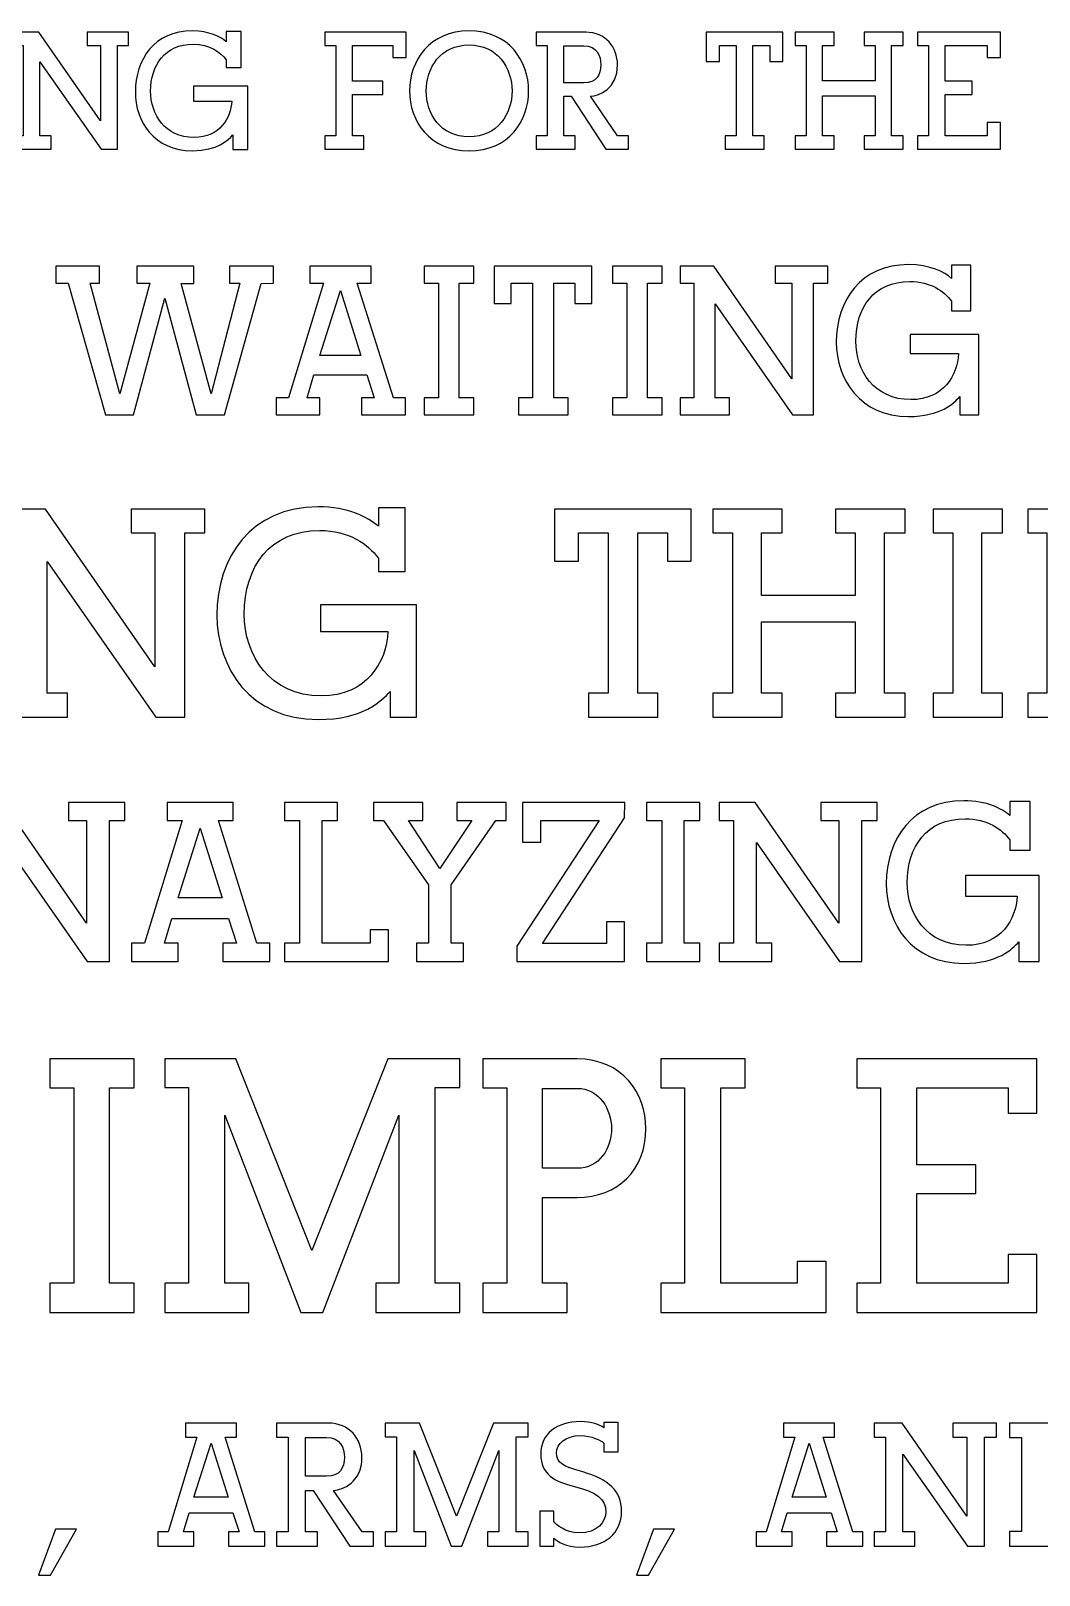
# Model space of a CAD drawing. Extents: x 11 to 200, y 17 to 278.
# Drawn here: x 72.2 to 112.2, y 150.7 to 212 of the extents above; entities that cross this region are included whole.
import ezdxf

# ---------------------------------------------------------------- set-up
doc = ezdxf.new("R2010")
doc.units = 0
doc.layers.add('Ebene_1', color=7, linetype='CONTINUOUS')

msp = doc.modelspace()

# ---------------------------------------------------------------- linework, layer by layer
at = {"layer": 'Ebene_1', "color": 7}
for points in [[(72.990829, 207.839805), (72.533241, 207.839805), (72.533241, 210.780949), (74.967055, 207.306405), (75.615214, 207.306405), (75.615214, 211.425015), (76.064123, 211.425015), (76.064123, 211.951712), (74.419579, 211.951712), (74.419579, 211.425015), (74.948076, 211.425015), (74.948076, 208.432119), (72.501174, 211.951712), (71.450249, 211.951712), (71.450249, 211.425015), (71.8733, 211.425015), (71.8733, 207.839805), (71.450249, 207.839805), (71.450249, 207.306405), (72.990829, 207.306405), (72.990829, 207.839805), (72.990829, 207.839805)], [(79.937659, 210.860218), (79.937659, 210.55944), (80.534559, 210.55944), (80.534559, 211.98819), (79.937659, 211.98819), (79.937659, 211.57872)], [(83.850599, 207.306405), (85.394778, 207.306405), (85.394778, 207.839805), (84.946045, 207.839805), (84.946045, 209.482197), (86.156073, 209.482197), (86.156073, 210.008895), (84.946045, 210.008895), (84.946045, 211.425015), (86.547162, 211.425015), (86.547162, 210.955644), (87.080738, 210.955644), (87.080738, 211.951712), (83.850599, 211.951712), (83.850599, 211.425015), (84.285257, 211.425015), (84.285257, 207.839805), (83.850599, 207.839805), (83.850599, 207.306405), (83.850599, 207.306405)], [(94.203181, 211.951712), (92.243818, 211.951712), (92.243818, 211.425015), (92.679816, 211.425015), (92.679816, 207.839805), (92.243818, 207.839805), (92.243818, 207.306405), (93.791454, 207.306405), (93.791454, 207.839805), (93.333866, 207.839805), (93.333866, 209.410654), (93.333866, 209.410654)], [(101.29031, 207.839805), (100.837943, 207.839805), (100.837943, 211.425015), (101.507868, 211.425015), (101.507868, 210.794037), (102.033718, 210.794037), (102.033718, 211.951712), (98.979439, 211.951712), (98.979439, 210.794037), (99.512663, 210.794037), (99.512663, 211.425015), (100.177508, 211.425015), (100.177508, 207.839805), (99.741051, 207.839805), (99.741051, 207.306405), (101.29031, 207.306405), (101.29031, 207.839805), (101.29031, 207.839805)], [(106.345545, 207.839805), (106.345545, 211.425015), (106.807366, 211.425015), (106.807366, 211.951712), (105.261212, 211.951712), (105.261212, 211.425015), (105.697386, 211.425015), (105.697386, 210.018878), (103.604603, 210.018878), (103.604603, 211.425015), (104.06152, 211.425015), (104.06152, 211.951712), (102.521257, 211.951712), (102.521257, 211.425015), (102.957749, 211.425015), (102.957749, 207.839805), (102.521257, 207.839805), (102.521257, 207.306405), (104.06152, 207.306405), (104.06152, 207.839805), (103.604603, 207.839805), (103.604603, 209.432103), (105.697386, 209.432103), (105.697386, 207.839805), (105.261212, 207.839805), (105.261212, 207.306405), (106.807366, 207.306405), (106.807366, 207.839805), (106.345545, 207.839805), (106.345545, 207.839805)], [(107.371528, 207.306405), (110.666473, 207.306405), (110.666473, 208.365656), (110.139141, 208.365656), (110.139141, 207.839805), (108.466939, 207.839805), (108.466939, 209.482197), (109.547144, 209.482197), (109.547144, 210.008895), (108.466939, 210.008895), (108.466939, 211.425015), (110.139141, 211.425015), (110.139141, 210.955644), (110.666473, 210.955644), (110.666473, 211.951712), (107.371528, 211.951712), (107.371528, 211.425015), (107.807209, 211.425015), (107.807209, 207.839805), (107.371528, 207.839805), (107.371528, 207.306405), (107.371528, 207.306405)], [(94.13065, 209.943207), (93.333866, 209.943207), (93.333866, 211.412562), (94.13065, 211.412562)], [(80.198256, 207.875647), (80.198256, 207.302489), (80.787641, 207.302489), (80.787641, 209.814373), (78.63986, 209.814373), (78.63986, 209.221389), (80.15377, 209.221389)], [(93.333866, 209.410654), (93.621027, 209.410654), (95.006738, 207.306405), (95.907979, 207.306405), (95.907979, 207.839805), (95.471346, 207.839805), (94.399819, 209.410654)], [(76.89876, 201.991385), (75.717519, 197.597714), (74.536807, 201.991385), (74.907965, 201.991385), (74.907965, 202.659793), (73.173568, 202.659793), (73.173568, 201.991385), (73.661248, 201.991385), (75.139951, 196.763253), (76.254165, 196.763253), (77.501693, 201.396425), (78.748233, 196.763253), (79.862799, 196.763253), (81.324816, 201.983341), (81.812673, 201.991385), (81.812673, 202.659793), (80.069774, 202.659793), (80.069774, 201.991385), (80.482806, 201.991385), (79.335185, 197.597714), (78.145442, 201.983341), (78.649032, 201.983341), (78.649032, 202.659793), (76.386633, 202.659793), (76.386633, 201.991385), (76.89876, 201.991385), (76.89876, 201.991385)], [(86.568964, 197.44101), (85.139543, 201.991385), (85.693581, 201.991385), (85.693581, 202.659793), (83.248619, 202.659793), (83.248619, 201.991385), (83.794155, 201.991385), (82.406821, 197.44101), (81.919247, 197.44101), (81.919247, 196.763253), (83.65382, 196.763253), (83.65382, 197.44101), (83.149912, 197.44101), (83.413825, 198.35735), (85.520014, 198.35735), (85.809292, 197.44101), (85.305561, 197.44101), (85.305561, 196.763253), (87.048142, 196.763253), (87.048142, 197.44101), (86.568964, 197.44101), (86.568964, 197.44101)], [(89.186645, 197.44101), (89.186645, 201.991385), (89.764848, 201.991385), (89.764848, 202.659793), (87.798288, 202.659793), (87.798288, 201.991385), (88.360334, 201.991385), (88.360334, 197.44101), (87.798288, 197.44101), (87.798288, 196.763253), (89.764848, 196.763253), (89.764848, 197.44101), (89.186645, 197.44101), (89.186645, 197.44101)], [(93.50528, 197.44101), (92.936532, 197.44101), (92.936532, 201.991385), (93.778366, 201.991385), (93.778366, 201.189803), (94.447761, 201.189803), (94.447761, 202.659793), (90.573626, 202.659793), (90.573626, 201.189803), (91.251418, 201.189803), (91.251418, 201.991385), (92.093887, 201.991385), (92.093887, 197.44101), (91.540026, 197.44101), (91.540026, 196.763253), (93.50528, 196.763253), (93.50528, 197.44101), (93.50528, 197.44101)], [(96.660384, 197.44101), (96.660384, 201.991385), (97.238163, 201.991385), (97.238163, 202.659793), (95.272768, 202.659793), (95.272768, 201.991385), (95.835448, 201.991385), (95.835448, 197.44101), (95.272768, 197.44101), (95.272768, 196.763253), (97.238163, 196.763253), (97.238163, 197.44101), (96.660384, 197.44101), (96.660384, 197.44101)], [(99.914935, 197.44101), (99.336521, 197.44101), (99.336521, 201.172975), (102.417329, 196.763253), (103.243746, 196.763253), (103.243746, 201.991385), (103.812495, 201.991385), (103.812495, 202.659793), (101.723168, 202.659793), (101.723168, 201.991385), (102.391788, 201.991385), (102.391788, 198.19218), (99.295563, 202.659793), (97.957195, 202.659793), (97.957195, 201.991385), (98.494052, 201.991385), (98.494052, 197.44101), (97.957195, 197.44101), (97.957195, 196.763253), (99.914935, 196.763253), (99.914935, 197.44101), (99.914935, 197.44101)], [(108.726089, 201.272494), (108.726089, 200.893011), (109.486255, 200.893011), (109.486255, 202.701068), (108.726089, 202.701068), (108.726089, 202.181109)], [(85.281501, 199.125347), (83.65382, 199.125347), (84.470253, 201.70193), (85.281501, 199.125347), (85.281501, 199.125347)], [(109.056325, 197.489658), (109.056325, 196.763253), (109.808094, 196.763253), (109.808094, 199.950953), (107.082745, 199.950953), (107.082745, 199.191811), (108.998363, 199.191811)], [(73.631932, 185.706704), (72.823189, 185.706704), (72.823189, 190.935153), (77.137097, 184.758437), (78.293432, 184.758437), (78.293432, 192.080516), (79.09205, 192.080516), (79.09205, 193.017282), (76.165441, 193.017282), (76.165441, 192.080516), (77.102384, 192.080516), (77.102384, 186.759075), (72.764416, 193.017282), (70.891343, 193.017282), (70.891343, 192.080516), (71.643289, 192.080516), (71.643289, 185.706704), (70.891343, 185.706704), (70.891343, 184.758437), (73.631932, 184.758437), (73.631932, 185.706704), (73.631932, 185.706704)], [(85.97418, 191.074147), (85.97418, 190.542088), (87.037347, 190.542088), (87.037347, 193.074891), (85.97418, 193.074891), (85.97418, 192.346193)], [(97.069183, 185.706704), (96.271587, 185.706704), (96.271587, 192.080516), (97.451311, 192.080516), (97.451311, 190.957872), (98.388254, 190.957872), (98.388254, 193.017282), (92.963696, 193.017282), (92.963696, 190.957872), (93.911786, 190.957872), (93.911786, 192.080516), (95.091369, 192.080516), (95.091369, 185.706704), (94.316493, 185.706704), (94.316493, 184.758437), (97.069183, 184.758437), (97.069183, 185.706704), (97.069183, 185.706704)], [(106.056726, 185.706704), (106.056726, 192.080516), (106.878239, 192.080516), (106.878239, 193.017282), (104.125056, 193.017282), (104.125056, 192.080516), (104.90025, 192.080516), (104.90025, 189.593645), (101.186805, 189.593645), (101.186805, 192.080516), (101.996888, 192.080516), (101.996888, 193.017282), (99.255135, 193.017282), (99.255135, 192.080516), (100.030681, 192.080516), (100.030681, 185.706704), (99.255135, 185.706704), (99.255135, 184.758437), (101.996888, 184.758437), (101.996888, 185.706704), (101.186805, 185.706704), (101.186805, 188.540462), (104.90025, 188.540462), (104.90025, 185.706704), (104.125056, 185.706704), (104.125056, 184.758437), (106.878239, 184.758437), (106.878239, 185.706704), (106.056726, 185.706704), (106.056726, 185.706704)], [(109.931566, 185.706704), (109.931566, 192.080516), (110.741473, 192.080516), (110.741473, 193.017282), (107.98889, 193.017282), (107.98889, 192.080516), (108.77509, 192.080516), (108.77509, 185.706704), (107.98889, 185.706704), (107.98889, 184.758437), (110.741473, 184.758437), (110.741473, 185.706704), (109.931566, 185.706704), (109.931566, 185.706704)], [(114.488432, 185.706704), (113.680006, 185.706704), (113.680006, 190.934976), (117.993773, 184.758437), (119.149932, 184.758437), (119.149932, 192.080516), (119.949326, 192.080516), (119.949326, 193.017282), (117.022258, 193.017282), (117.022258, 192.080516), (117.959201, 192.080516), (117.959201, 186.759075), (113.62141, 193.017282), (111.747172, 193.017282), (111.747172, 192.080516), (112.500282, 192.080516), (112.500282, 185.706704), (111.747172, 185.706704), (111.747172, 184.758437), (114.488432, 184.758437), (114.488432, 185.706704), (114.488432, 185.706704)], [(86.43699, 185.77613), (86.43699, 184.758437), (87.488867, 184.758437), (87.488867, 189.223299), (83.671988, 189.223299), (83.671988, 188.15918), (86.356098, 188.15918)], [(71.740197, 175.780278), (71.121707, 175.780278), (71.121707, 179.779684), (74.421872, 175.054544), (75.306745, 175.054544), (75.306745, 180.655914), (75.916768, 180.655914), (75.916768, 181.372476), (73.678605, 181.372476), (73.678605, 180.655914), (74.394885, 180.655914), (74.394885, 176.58574), (71.076975, 181.372476), (69.643497, 181.372476), (69.643497, 180.655914), (70.219125, 180.655914), (70.219125, 175.780278), (69.643497, 175.780278), (69.643497, 175.054544), (71.740197, 175.054544), (71.740197, 175.780278), (71.740197, 175.780278)], [(81.156471, 175.780278), (79.625274, 180.655914), (80.217905, 180.655914), (80.217905, 181.372476), (77.598813, 181.372476), (77.598813, 180.655914), (78.183401, 180.655914), (76.696407, 175.780278), (76.17479, 175.780278), (76.17479, 175.054544), (78.0328, 175.054544), (78.0328, 175.780278), (77.492697, 175.780278), (77.77626, 176.762094), (80.032274, 176.762094), (80.341836, 175.780278), (79.802051, 175.780278), (79.802051, 175.054544), (81.669092, 175.054544), (81.669092, 175.780278), (81.156471, 175.780278), (81.156471, 175.780278)], [(85.651142, 175.780278), (83.749105, 175.780278), (83.749105, 180.655914), (84.350768, 180.655914), (84.350768, 181.372476), (82.253574, 181.372476), (82.253574, 180.655914), (82.845888, 180.655914), (82.845888, 175.780278), (82.253574, 175.780278), (82.253574, 175.054544), (86.37677, 175.054544), (86.37677, 176.320522), (85.651142, 176.320522), (85.651142, 175.780278), (85.651142, 175.780278)], [(87.960531, 175.780278), (87.492501, 175.780278), (87.492501, 175.054544), (89.359013, 175.054544), (89.359013, 175.780278), (88.863924, 175.780278), (88.863924, 178.107976), (90.642348, 180.655914), (91.048889, 180.655914), (91.048889, 181.372476), (89.093618, 181.372476), (89.093618, 180.655914), (89.686249, 180.655914), (88.412721, 178.753172), (87.173237, 180.655914), (87.739833, 180.655914), (87.739833, 181.372476), (85.775108, 181.372476), (85.775108, 180.655914), (86.182919, 180.655914), (87.960531, 178.107976), (87.960531, 175.780278), (87.960531, 175.780278)], [(92.491397, 175.771423), (95.747536, 180.761994), (95.755544, 181.372476), (91.695072, 181.372476), (91.695072, 179.797359), (92.420665, 179.797359), (92.420665, 180.655914), (94.738909, 180.655914), (91.465202, 175.665343), (91.465202, 175.054544), (95.747536, 175.054544), (95.747536, 176.629449), (95.030938, 176.629449), (95.030938, 175.771423), (92.491397, 175.771423), (92.491397, 175.771423)], [(98.109948, 175.780278), (98.109948, 180.655914), (98.728614, 180.655914), (98.728614, 181.372476), (96.623095, 181.372476), (96.623095, 180.655914), (97.224581, 180.655914), (97.224581, 175.780278), (96.623095, 175.780278), (96.623095, 175.054544), (98.728614, 175.054544), (98.728614, 175.780278), (98.109948, 175.780278), (98.109948, 175.780278)], [(101.596133, 175.780278), (100.976761, 175.780278), (100.976761, 179.779684), (104.276644, 175.054544), (105.161552, 175.054544), (105.161552, 180.655914), (105.772528, 180.655914), (105.772528, 181.372476), (103.533236, 181.372476), (103.533236, 180.655914), (104.250609, 180.655914), (104.250609, 176.58574), (100.931746, 181.372476), (99.498904, 181.372476), (99.498904, 180.655914), (100.073403, 180.655914), (100.073403, 175.780278), (99.498904, 175.780278), (99.498904, 175.054544), (101.596133, 175.054544), (101.596133, 175.780278), (101.596133, 175.780278)], [(111.03696, 179.885941), (111.03696, 179.4788), (111.851312, 179.4788), (111.851312, 181.41682), (111.03696, 181.41682), (111.03696, 180.859714)], [(79.775205, 177.585548), (78.0328, 177.585548), (78.908324, 180.345963), (79.775205, 177.585548), (79.775205, 177.585548)], [(111.390443, 175.833159), (111.390443, 175.054544), (112.195765, 175.054544), (112.195765, 178.470597), (109.276564, 178.470597), (109.276564, 177.65628), (111.328884, 177.65628)], [(75.297114, 162.281907), (75.297114, 170.047604), (76.283163, 170.047604), (76.283163, 171.189475), (72.92927, 171.189475), (72.92927, 170.047604), (73.887837, 170.047604), (73.887837, 162.281907), (72.92927, 162.281907), (72.92927, 161.126065), (76.283163, 161.126065), (76.283163, 162.281907), (75.297114, 162.281907), (75.297114, 162.281907)], [(88.222645, 162.281907), (88.222645, 170.061821), (89.208376, 170.061821), (89.208376, 171.189475), (86.347137, 171.189475), (83.33064, 163.578012), (80.31499, 171.189475), (77.49499, 171.189475), (77.49499, 170.061821), (78.440293, 170.061821), (78.440293, 162.281907), (77.49499, 162.281907), (77.49499, 161.126065), (80.836113, 161.126065), (80.836113, 162.281907), (79.877545, 162.281907), (79.877545, 168.962459), (82.893548, 161.126065), (83.767943, 161.126065), (86.783594, 168.962459), (86.783594, 162.281907), (85.868065, 162.281907), (85.868065, 161.126065), (89.208376, 161.126065), (89.208376, 162.281907), (88.222645, 162.281907), (88.222645, 162.281907)], [(93.859222, 171.189475), (90.125034, 171.189475), (90.125034, 170.047604), (91.068856, 170.047604), (91.068856, 162.281907), (90.125034, 162.281907), (90.125034, 161.126065), (93.464676, 161.126065), (93.464676, 162.281907), (92.492208, 162.281907), (92.492208, 165.692739), (93.859222, 165.692739)], [(102.598904, 162.281907), (99.568825, 162.281907), (99.568825, 170.047604), (100.526722, 170.047604), (100.526722, 171.189475), (97.186446, 171.189475), (97.186446, 170.047604), (98.130268, 170.047604), (98.130268, 162.281907), (97.186446, 162.281907), (97.186446, 161.126065), (103.754392, 161.126065), (103.754392, 163.141379), (102.598904, 163.141379), (102.598904, 162.281907), (102.598904, 162.281907)], [(104.966536, 161.126065), (112.112403, 161.126065), (112.112403, 163.423319), (110.970814, 163.423319), (110.970814, 162.281907), (107.347963, 162.281907), (107.347963, 165.847432), (109.688432, 165.847432), (109.688432, 166.98955), (107.347963, 166.98955), (107.347963, 170.047604), (110.970814, 170.047604), (110.970814, 169.032874), (112.112403, 169.032874), (112.112403, 171.189475), (104.966536, 171.189475), (104.966536, 170.047604), (105.910182, 170.047604), (105.910182, 162.281907), (104.966536, 162.281907), (104.966536, 161.126065), (104.966536, 161.126065)], [(93.859222, 166.848086), (92.492208, 166.848086), (92.492208, 170.019946), (93.859222, 170.019946)], [(81.069723, 152.407515), (79.89148, 156.175288), (80.347269, 156.175288), (80.347269, 156.729643), (78.324053, 156.729643), (78.324053, 156.175288), (78.774409, 156.175288), (77.629081, 152.407515), (77.227973, 152.407515), (77.227973, 151.847128), (78.656864, 151.847128), (78.656864, 152.407515), (78.241715, 152.407515), (78.459943, 153.16567), (80.205135, 153.16567), (80.443507, 152.407515), (80.028181, 152.407515), (80.028181, 151.847128), (81.464446, 151.847128), (81.464446, 152.407515), (81.069723, 152.407515), (81.069723, 152.407515)], [(83.994709, 156.729643), (81.935298, 156.729643), (81.935298, 156.175288), (82.39338, 156.175288), (82.39338, 152.407515), (81.935298, 152.407515), (81.935298, 151.847128), (83.561498, 151.847128), (83.561498, 152.407515), (83.079991, 152.407515), (83.079991, 154.057775), (83.079991, 154.057775)], [(91.445728, 152.407515), (91.445728, 156.182167), (91.924448, 156.182167), (91.924448, 156.729643), (90.539548, 156.729643), (89.073651, 153.036483), (87.606589, 156.729643), (86.241692, 156.729643), (86.241692, 156.182167), (86.699774, 156.182167), (86.699774, 152.407515), (86.241692, 152.407515), (86.241692, 151.847128), (87.859989, 151.847128), (87.859989, 152.407515), (87.394217, 152.407515), (87.394217, 155.649085), (88.859691, 151.847128), (89.285811, 151.847128), (90.752238, 155.649085), (90.752238, 152.407515), (90.306785, 152.407515), (90.306785, 151.847128), (91.924448, 151.847128), (91.924448, 152.407515), (91.445728, 152.407515), (91.445728, 152.407515)], [(94.928139, 155.94002), (94.928139, 155.583927), (95.486233, 155.583927), (95.486233, 156.760405), (94.928139, 156.760405), (94.928139, 156.548209)], [(104.805105, 152.407515), (103.627674, 156.175288), (104.083287, 156.175288), (104.083287, 156.729643), (102.058448, 156.729643), (102.058448, 156.175288), (102.508663, 156.175288), (101.364958, 152.407515), (100.963355, 152.407515), (100.963355, 151.847128), (102.392917, 151.847128), (102.392917, 152.407515), (101.977556, 152.407515), (102.195467, 153.16567), (103.941047, 153.16567), (104.178219, 152.407515), (103.763211, 152.407515), (103.763211, 151.847128), (105.1987, 151.847128), (105.1987, 152.407515), (104.805105, 152.407515), (104.805105, 152.407515)], [(107.273139, 152.407515), (106.792796, 152.407515), (106.792796, 155.498307), (109.351811, 151.847128), (110.031085, 151.847128), (110.031085, 156.175288), (110.503913, 156.175288), (110.503913, 156.729643), (108.776078, 156.729643), (108.776078, 156.175288), (109.330398, 156.175288), (109.330398, 153.02978), (106.758577, 156.729643), (105.655123, 156.729643), (105.655123, 156.175288), (106.098812, 156.175288), (106.098812, 152.407515), (105.655123, 152.407515), (105.655123, 151.847128), (107.273139, 151.847128), (107.273139, 152.407515), (107.273139, 152.407515)], [(113.139092, 156.729643), (111.030575, 156.729643), (111.030575, 156.161353), (111.495889, 156.161353), (111.495889, 152.421239), (111.030575, 152.421239), (111.030575, 151.847128), (111.030575, 151.847128)], [(80.007861, 153.796296), (78.656864, 153.796296), (79.33582, 155.935575), (80.007861, 153.796296), (80.007861, 153.796296)], [(83.919038, 154.618339), (83.079991, 154.618339), (83.079991, 156.161353), (83.919038, 156.161353)], [(103.742574, 153.796296), (102.392917, 153.796296), (103.070709, 155.935575), (103.742574, 153.796296), (103.742574, 153.796296)], [(83.079991, 154.057775), (83.382851, 154.057775), (84.8388, 151.847128), (85.785726, 151.847128), (85.785726, 152.407515), (85.328632, 152.407515), (84.200449, 154.057775)], [(92.934239, 152.81956), (92.934239, 153.230864), (92.38955, 153.230864), (92.38955, 151.849245), (92.94193, 151.849245), (92.94193, 152.156549)], [(73.156211, 152.520792), (72.482194, 150.694885), (72.960702, 150.694885), (73.995717, 152.520792), (73.156211, 152.520792), (73.156211, 152.520792)], [(96.891912, 152.520792), (96.217577, 150.694885), (96.696085, 150.694885), (97.731135, 152.520792), (96.891912, 152.520792), (96.891912, 152.520792)], [(111.030575, 151.847128), (113.139092, 151.847128)]]:
    msp.add_lwpolyline(points, dxfattribs=at)
for points in [[(78.587649, 212.007663), (77.087496, 212.007663), (76.329483, 210.872812), (76.329483, 209.582069)], [(79.937659, 211.57872), (79.703026, 211.773736), (79.266217, 212.007663), (78.587649, 212.007663)], [(89.575759, 212.007663), (88.002123, 212.007663), (87.212677, 210.816332), (87.212677, 209.624437)], [(91.940182, 209.624437), (91.940182, 210.816332), (91.149889, 212.007663), (89.575759, 212.007663)], [(95.465278, 210.661287), (95.465278, 211.359822), (94.993791, 211.951712), (94.203181, 211.951712)], [(76.937037, 209.607786), (76.937037, 210.664391), (77.504797, 211.481142), (78.626736, 211.481142)], [(78.626736, 211.481142), (79.279481, 211.481142), (79.709729, 211.17352), (79.937659, 210.860218)], [(87.872795, 209.624437), (87.872795, 210.536685), (88.445142, 211.448263), (89.575759, 211.448263)], [(89.575759, 211.448263), (90.708176, 211.448263), (91.279711, 210.536685), (91.279711, 209.624437)], [(94.13065, 211.412562), (94.648033, 211.412562), (94.804843, 211.020626), (94.804843, 210.661287)], [(94.804843, 210.661287), (94.804843, 210.263283), (94.628701, 209.943207), (94.13065, 209.943207)], [(94.399819, 209.410654), (94.733123, 209.436195), (95.465278, 209.690125), (95.465278, 210.661287)], [(76.329483, 209.582069), (76.329483, 208.411658), (77.068023, 207.250878), (78.587649, 207.250878)], [(78.659192, 207.777399), (77.504797, 207.777399), (76.937037, 208.692081), (76.937037, 209.607786)], [(80.15377, 209.221389), (80.120327, 208.541621), (79.683694, 207.777399), (78.659192, 207.777399)], [(87.212677, 209.624437), (87.212677, 208.432966), (88.002123, 207.241565), (89.575759, 207.241565)], [(89.575759, 207.801), (88.445142, 207.801), (87.872795, 208.712542), (87.872795, 209.624437)], [(89.575759, 207.241565), (91.149889, 207.241565), (91.940182, 208.432966), (91.940182, 209.624437)], [(91.279711, 209.624437), (91.279711, 208.712542), (90.708176, 207.801), (89.575759, 207.801)], [(78.587649, 207.250878), (79.598886, 207.250878), (80.01019, 207.666909), (80.198256, 207.875647)], [(107.017586, 202.726432), (105.11682, 202.726432), (104.150561, 201.28918), (104.150561, 199.654338)], [(108.726089, 202.181109), (108.429297, 202.428653), (107.874942, 202.726432), (107.017586, 202.726432)], [(104.927272, 199.687534), (104.927272, 201.02495), (105.645493, 202.057178), (107.065882, 202.057178)], [(107.065882, 202.057178), (107.891981, 202.057178), (108.436988, 201.668522), (108.726089, 201.272494)], [(104.150561, 199.654338), (104.150561, 198.167626), (105.093572, 196.69746), (107.017586, 196.69746)], [(107.107615, 197.366045), (105.645493, 197.366045), (104.927272, 198.52238), (104.927272, 199.687534)], [(108.998363, 199.191811), (108.9573, 198.332303), (108.404426, 197.366045), (107.107615, 197.366045)], [(107.017586, 196.69746), (108.296512, 196.69746), (108.817635, 197.226274), (109.056325, 197.489658)], [(83.579842, 193.109781), (80.919298, 193.109781), (79.566325, 191.09736), (79.566325, 188.806668)], [(85.97418, 192.346193), (85.557021, 192.692797), (84.782321, 193.109781), (83.579842, 193.109781)], [(80.653092, 188.852988), (80.653092, 190.726873), (81.659426, 192.172838), (83.649234, 192.172838)], [(83.649234, 192.172838), (84.805569, 192.172838), (85.569615, 191.629314), (85.97418, 191.074147)], [(83.707019, 185.603234), (81.659426, 185.603234), (80.653092, 187.222061), (80.653092, 188.852988)], [(79.566325, 188.806668), (79.566325, 186.724503), (80.884232, 184.666292), (83.579842, 184.666292)], [(86.356098, 188.15918), (86.297325, 186.956172), (85.522942, 185.603234), (83.707019, 185.603234)], [(83.579842, 184.666292), (85.372659, 184.666292), (86.100545, 185.406137), (86.43699, 185.77613)], [(109.205479, 181.443561), (107.169493, 181.443561), (106.134654, 179.903615), (106.134654, 178.151368)], [(111.03696, 180.859714), (110.717731, 181.124932), (110.125382, 181.443561), (109.205479, 181.443561)], [(106.966681, 178.18721), (106.966681, 179.620405), (107.736124, 180.726293), (109.258678, 180.726293)], [(109.258678, 180.726293), (110.143727, 180.726293), (110.727221, 180.311109), (111.03696, 179.885941)], [(106.134654, 178.151368), (106.134654, 176.55907), (107.14314, 174.984447), (109.205479, 174.984447)], [(109.302881, 175.700868), (107.736124, 175.700868), (106.966681, 176.939047), (106.966681, 178.18721)], [(111.328884, 177.65628), (111.283693, 176.735706), (110.691873, 175.700868), (109.302881, 175.700868)], [(109.205479, 174.984447), (110.576303, 174.984447), (111.134045, 175.550232), (111.390443, 175.833159)], [(96.594273, 168.426625), (96.594273, 169.82232), (95.66354, 171.189475), (93.859222, 171.189475)], [(93.859222, 170.019946), (94.747411, 170.019946), (95.227083, 169.188414), (95.227083, 168.426625)], [(95.227083, 168.426625), (95.227083, 167.623421), (94.747411, 166.848086), (93.859222, 166.848086)], [(93.859222, 165.692739), (95.479672, 165.692739), (96.594273, 166.778165), (96.594273, 168.426625)], [(85.321471, 155.373071), (85.321471, 156.106673), (84.824407, 156.729643), (83.994709, 156.729643)], [(93.989397, 156.787569), (93.070446, 156.787569), (92.417878, 156.309202), (92.417878, 155.494709)], [(94.928139, 156.548209), (94.735099, 156.671329), (94.461696, 156.787569), (93.989397, 156.787569)], [(83.919038, 156.161353), (84.461751, 156.161353), (84.62731, 155.749944), (84.62731, 155.373071)], [(93.042965, 155.556269), (93.042965, 155.905625), (93.399659, 156.234378), (93.989397, 156.234378)], [(93.989397, 156.234378), (94.475137, 156.234378), (94.776691, 156.042185), (94.928139, 155.94002)], [(84.62731, 155.373071), (84.62731, 154.954606), (84.441784, 154.618339), (83.919038, 154.618339)], [(84.200449, 154.057775), (84.551145, 154.085609), (85.321471, 154.352274), (85.321471, 155.373071)], [(92.417878, 155.494709), (92.417878, 154.701841), (92.988426, 154.400287), (93.70781, 154.229683)], [(94.084506, 154.78993), (93.275587, 155.016342), (93.042965, 155.153185), (93.042965, 155.556269)], [(95.628826, 153.237566), (95.628826, 154.031246), (95.098072, 154.503086), (94.084506, 154.78993)], [(93.70781, 154.229683), (94.673892, 153.997026), (95.002293, 153.695472), (95.002293, 153.209732)], [(93.93962, 152.368886), (93.392145, 152.368886), (93.022151, 152.710234), (92.934239, 152.81956)], [(95.002293, 153.209732), (95.002293, 152.813386), (94.673892, 152.368886), (93.93962, 152.368886)], [(93.96809, 151.807829), (94.968073, 151.807829), (95.628826, 152.354952), (95.628826, 153.237566)], [(92.94193, 152.156549), (93.070446, 152.034065), (93.426046, 151.807829), (93.96809, 151.807829)]]:
    msp.add_open_spline(points, degree=3, dxfattribs=at)

doc.saveas('drawing.dxf')
